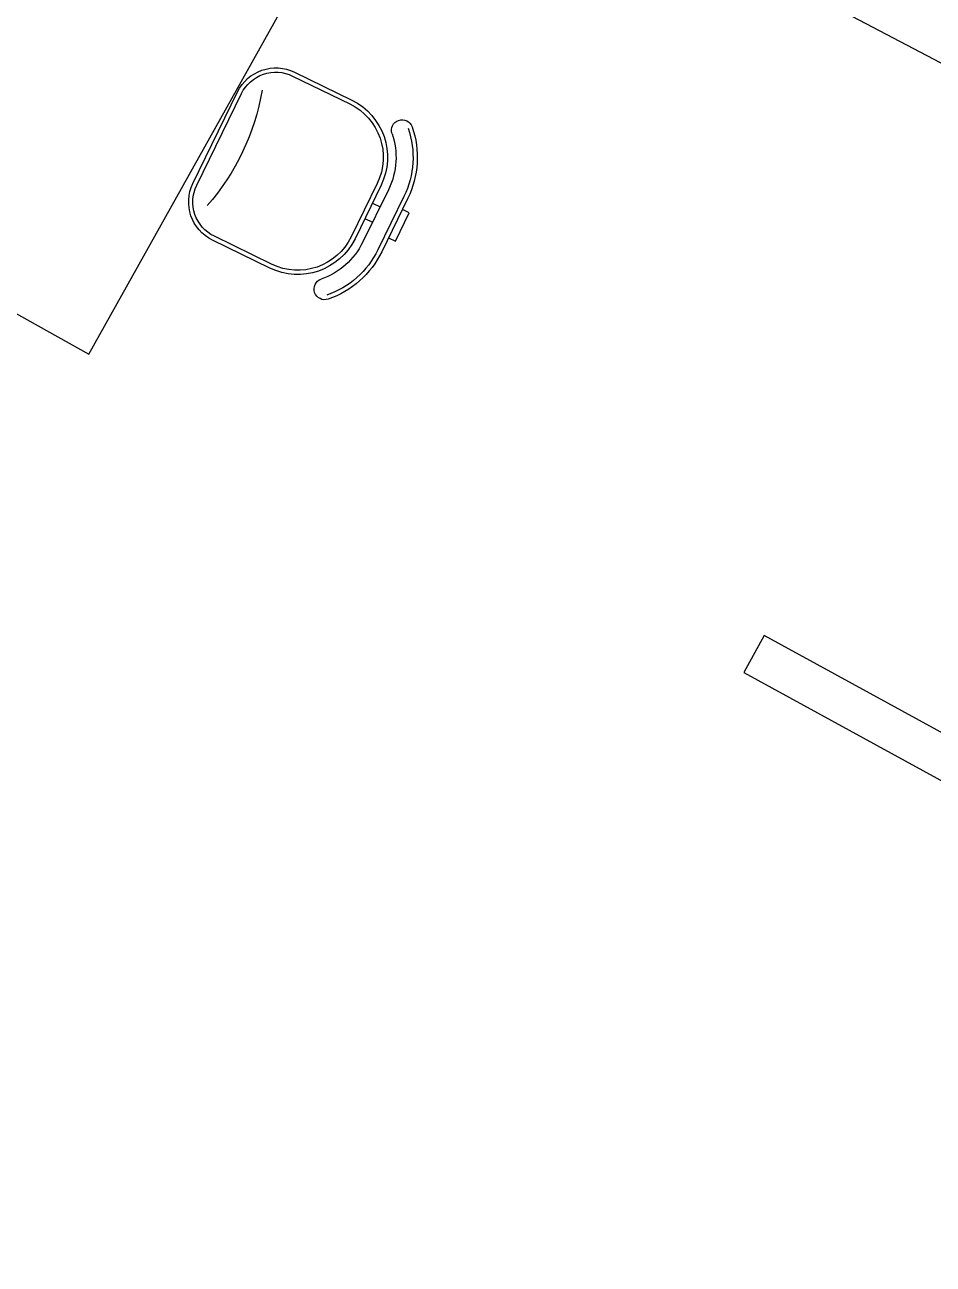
# Model space of a CAD drawing. Extents: x -1.7 to 87, y -33.6 to 19.
# Drawn here: x 49.595 to 51.733, y -5.069 to -2.15 of the extents above; entities that cross this region are included whole.
import ezdxf

# ---------------------------------------------------------------- set-up
doc = ezdxf.new("R2010")
doc.units = 0
doc.layers.add('AR-ARMÁRIOS', color=2, linetype='Continuous')
doc.layers.add('AR-MOB', color=2, linetype='Continuous')

# ---------------------------------------------------------------- blocks, each defined once
blk = doc.blocks.new('estacao de trabalho 290 x 150')
at = {"color": 2}
blk.add_lwpolyline([(-1.45, 0), (1.45, 0), (1.45, 0.1), (-1.45, 0.1)], close=True, dxfattribs=at)
blk = doc.blocks.new('CADEIRA-S')
at = {"color": 2}
for p, q in [((0.0718, 0.2686), (-0.0682, 0.2686)), ((0.0718, 0.2186), (-0.0682, 0.2186)), ((0.0718, 0.1986), (-0.0682, 0.1986)), ((-0.2182, 0.0486), (-0.2182, -0.1014)), ((0.2218, -0.1014), (0.2218, 0.0486)), ((-0.1182, -0.2014), (0.1218, -0.2014))]:
    blk.add_line(p, q, dxfattribs=at)
at = {"color": 1}
for p, q in [((0.0718, 0.2586), (-0.0682, 0.2586)), ((-0.0148, 0.1986), (-0.0149, 0.2186)), ((0.0252, 0.1986), (0.0251, 0.2186)), ((0.0718, 0.1886), (-0.0682, 0.1886)), ((-0.2082, 0.0486), (-0.2082, -0.1014)), ((0.2118, -0.1014), (0.2118, 0.0486)), ((-0.1182, -0.1914), (0.1218, -0.1914))]:
    blk.add_line(p, q, dxfattribs=at)
at = {"color": 2}
blk.add_lwpolyline([(-0.032, 0.2686), (-0.032, 0.2867), (0.0426, 0.2867), (0.0426, 0.2686)], dxfattribs=at)
for centre, radius, start, end in [((-0.0682, 0.0486), 0.22, 90, 135), ((0.0718, 0.0486), 0.22, 45, 90), ((-0.0682, 0.0486), 0.17, 90, 135), ((0.0718, 0.0486), 0.17, 45, 90), ((-0.2061, 0.1864), 0.025, 135, 315), ((-0.0682, 0.0486), 0.15, 90, 180), ((0.0718, 0.0486), 0.15, 0, 90), ((0.2097, 0.1864), 0.025, 225, 45), ((-0.1182, -0.1014), 0.1, 180, 270), ((0.1218, -0.1014), 0.1, 270, 0)]:
    blk.add_arc(centre, radius, start, end, dxfattribs=at)
at = {"color": 1}
for centre, radius, start, end in [((-0.0682, 0.0486), 0.21, 90, 135), ((0.0718, 0.0486), 0.21, 45, 90), ((-0.0682, 0.0486), 0.14, 90, 180), ((0.0718, 0.0486), 0.14, 0, 90), ((-0.1182, -0.1014), 0.09, 180, 270), ((0.1218, -0.1014), 0.09, 270, 0), ((-0.0052, -0.6823), 0.5534, 73.6911, 105.2491)]:
    blk.add_arc(centre, radius, start, end, dxfattribs=at)

msp = doc.modelspace()

# ---------------------------------------------------------------- linework, layer by layer
at = {"layer": 'AR-ARMÁRIOS'}
msp.add_line((52.5582, -2.6637), (51.4796, -2.0979), dxfattribs=at)
at = {"layer": 'AR-MOB'}
msp.add_lwpolyline([(50.4041, -1.7476), (49.8804, -1.4548), (49.2217, -2.6332), (49.7454, -2.926)], close=True, dxfattribs=at)

# ---------------------------------------------------------------- block references
at = {"layer": 'AR-MOB', "color": 0, "linetype": 'ByBlock', "xscale": -1, "rotation": 244.0057786671445}
msp.add_blockref('CADEIRA-S', (50.2236, -2.5056), dxfattribs=at)
at = {"layer": 'AR-MOB', "rotation": 331.2865716415604}
msp.add_blockref('estacao de trabalho 290 x 150', (52.5592, -4.3723), dxfattribs=at)

doc.saveas('drawing.dxf')
